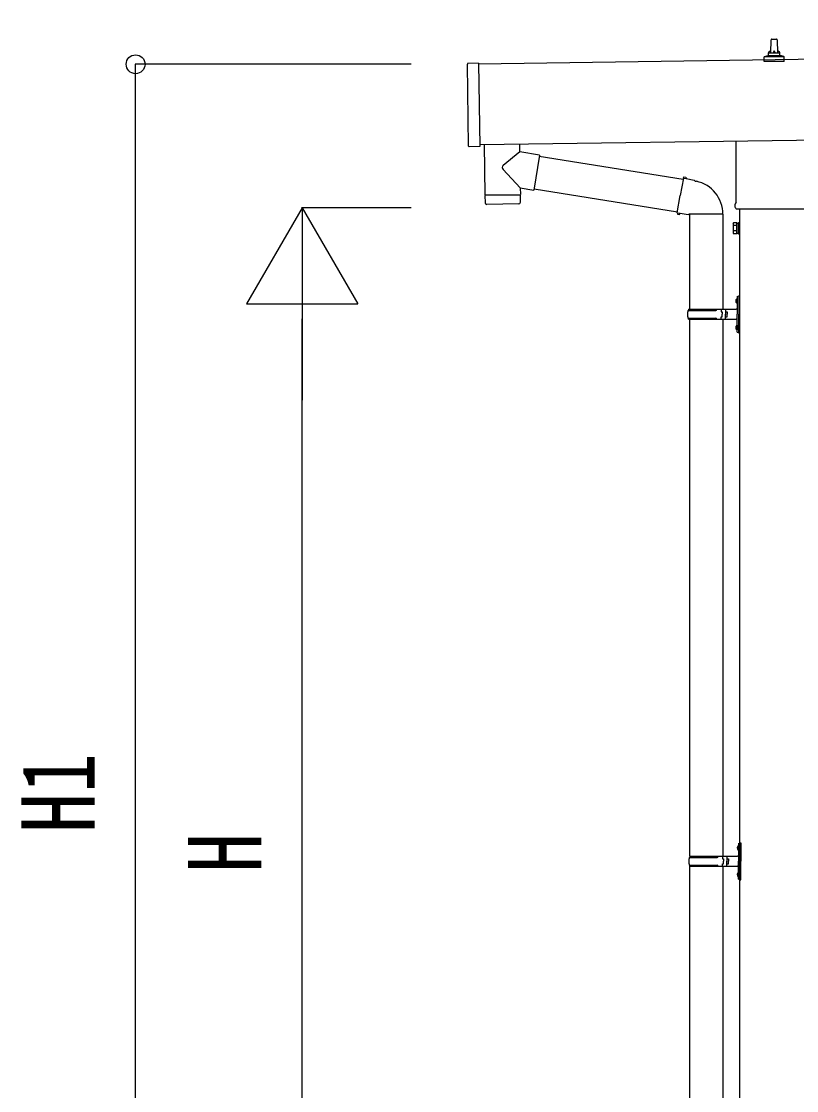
# Model space of a CAD drawing. Units: millimetres, scale not verified. Extents: x -16820 to 16820, y -11880 to 11880.
# Drawn here: x -6946 to -5550, y -691 to 1236 of the extents above; entities that cross this region are included whole.
import ezdxf
from ezdxf.enums import TextEntityAlignment as Align

# ---------------------------------------------------------------- set-up
doc = ezdxf.new("R2010")
doc.units = ezdxf.units.MM
doc.header["$LTSCALE"] = 50
for name, color, linetype in [('0-5_YKK_13', 4, 'Continuous'), ('0-6_YKK_A1', 4, 'Continuous'), ('0-7_YKK_D', 6, 'Continuous')]:
    doc.layers.add(name, color=color, linetype=linetype)
doc.styles.add('ＭＳ ゴシック', font='')
doc.styles.get('ＭＳ ゴシック').set_extended_font_data('MS Gothic')

msp = doc.modelspace()

# ---------------------------------------------------------------- linework, layer by layer
at = {"layer": '0-5_YKK_13'}
for p, q in [((-5596.52, 1179.26), (-5595.79, 1202.79)), ((-5594.79, 1203.76), (-5586.24, 1203.76)), ((-5585.24, 1202.79), (-5584.52, 1179.26)), ((-5600.52, 1175.05), (-5600.52, 1179.26)), ((-5599.52, 1179.26), (-5581.52, 1179.26)), ((-5580.52, 1175.05), (-5580.52, 1179.26)), ((-6140.71, 1010.96), (-6142.83, 1158.94)), ((-6122.85, 1160.23), (-6141.84, 1159.96)), ((-5608.77, 1163.76), (-5608.77, 1171.47)), ((-5572.27, 1163.76), (-5608.77, 1163.76)), ((-5608.39, 1172.26), (-5572.65, 1172.26)), ((-5608, 1172.45), (-5601.28, 1174.08)), ((-5600.9, 1174.26), (-5580.14, 1174.26)), ((-5573.03, 1172.45), (-5579.75, 1174.08)), ((-5572.27, 1163.76), (-5572.27, 1171.47)), ((-6048.57, 1000.55), (-6048.77, 1014.85)), ((-5658.82, 909.77), (-5658.82, 1020.42)), ((-6048.57, 1000.55), (-6078.34, 976.31)), ((-6013.07, 994.82), (-6048.57, 1000.55)), ((-6013.07, 994.82), (-6023.24, 931.93)), ((-6013.37, 992.99), (-5754.39, 951.76)), ((-6047.65, 935.88), (-6078.52, 968.98)), ((-5754.07, 953.57), (-5759.6, 922.21)), ((-5754.07, 953.57), (-5752.92, 955.56)), ((-5752.92, 955.56), (-5749.36, 954.93)), ((-5749.36, 954.93), (-5748.95, 952.58)), ((-5734.43, 949.76), (-5732.75, 948.13)), ((-5732.75, 948.13), (-5730.63, 947.68)), ((-6047.65, 935.88), (-6023.24, 931.93)), ((-6047.65, 935.88), (-6047.47, 923.86)), ((-6022.94, 933.76), (-5764.81, 892.66)), ((-6111.45, 921.95), (-6111.04, 908.9)), ((-6050.46, 906.82), (-6108, 906)), ((-6106.97, 923.01), (-6106.94, 922.01)), ((-6051.97, 923.8), (-6051.98, 922.8)), ((-5765.13, 890.84), (-5759.6, 922.21)), ((-5660.52, 901), (-5660.52, 906.5)), ((-5765.13, 890.84), (-5764.73, 888.59)), ((-5765.13, 890.84), (-5759.98, 890.03)), ((-5764.73, 888.59), (-5761.17, 887.96)), ((-5761.17, 887.96), (-5759.98, 890.03)), ((-5759.98, 890.03), (-5745.37, 887.71)), ((-5745.37, 887.71), (-5743.17, 888.7)), ((-5682.87, 888.3), (-5744.05, 888.3)), ((-5743.02, 888.3), (-5743.02, 716.99)), ((-5683.02, 888.3), (-5683.02, 716.99)), ((-5522.58, 897.5), (-5658.45, 897.5)), ((-5664.52, 871.5), (-5663.76, 872.81)), ((-5664.52, 871.5), (-5664.52, 854.5)), ((-5657.52, 867.91), (-5663.76, 867.91)), ((-5664.52, 854.5), (-5663.76, 853.19)), ((-5657.52, 858.09), (-5663.76, 858.09)), ((-5657.52, 853.19), (-5663.76, 853.19)), ((-5655.02, 853.8), (-5657.52, 853.8)), ((-5659.32, 734.14), (-5657.27, 733.14)), ((-5658.05, 736.14), (-5657.42, 736.14)), ((-5658.05, 736.14), (-5658.05, 727.84)), ((-5657.42, 736.14), (-5657.42, 727.84)), ((-5657.42, 736.14), (-5657.02, 735.74)), ((-5657.27, 733.14), (-5656.66, 731.99)), ((-5657.02, 739.99), (-5654.02, 741.49)), ((-5657.02, 739.99), (-5657.02, 707.99)), ((-5657.02, 735.74), (-5657.02, 728.24)), ((-5654.02, 741.49), (-5654.02, 707.99)), ((-5654.02, 741.49), (-5653.02, 741.49)), ((-5653.02, 741.49), (-5653.02, 707.99)), ((-5746.02, 714.99), (-5695.69, 714.99)), ((-5745.02, 716.99), (-5659.02, 716.99)), ((-5745.02, 716.99), (-5745.02, 714.99)), ((-5686.02, 716.99), (-5686.02, 712.49)), ((-5678.02, 716.99), (-5678.02, 707.99)), ((-5658.05, 727.84), (-5657.42, 727.84)), ((-5657.42, 727.84), (-5657.02, 728.24)), ((-5746.02, 700.99), (-5695.69, 700.99)), ((-5745.02, 698.99), (-5745.02, 700.99)), ((-5745.02, 698.99), (-5659.02, 698.99)), ((-5743.02, 698.99), (-5743.02, -268.5)), ((-5686.02, 712.49), (-5684.02, 712.49)), ((-5686.02, 698.99), (-5686.02, 703.49)), ((-5686.02, 703.49), (-5684.02, 703.49)), ((-5684.02, 712.49), (-5684.02, 707.99)), ((-5684.02, 703.49), (-5684.02, 707.99)), ((-5683.02, 698.99), (-5683.02, -268.5)), ((-5678.02, 712.49), (-5675.02, 712.49)), ((-5678.02, 698.99), (-5678.02, 707.99)), ((-5678.02, 703.49), (-5675.02, 703.49)), ((-5675.02, 712.49), (-5675.02, 707.99)), ((-5675.02, 703.49), (-5675.02, 707.99)), ((-5657.02, 675.99), (-5657.02, 707.99)), ((-5654.02, 674.49), (-5654.02, 707.99)), ((-5653.02, 674.49), (-5653.02, 707.99)), ((-5659.32, 686.14), (-5657.27, 685.14)), ((-5658.05, 688.14), (-5657.42, 688.14)), ((-5658.05, 688.14), (-5658.05, 679.84)), ((-5658.05, 679.84), (-5657.42, 679.84)), ((-5657.42, 688.14), (-5657.42, 679.84)), ((-5657.42, 688.14), (-5657.02, 687.74)), ((-5657.42, 679.84), (-5657.02, 680.24)), ((-5657.27, 685.14), (-5656.66, 683.99)), ((-5657.02, 687.74), (-5657.02, 680.24)), ((-5657.02, 675.99), (-5654.02, 674.49)), ((-5654.02, 674.49), (-5653.02, 674.49)), ((-5655.55, -249.35), (-5654.92, -249.35)), ((-5655.55, -249.35), (-5655.55, -257.65)), ((-5654.92, -249.35), (-5654.92, -257.65)), ((-5654.92, -249.35), (-5654.52, -249.75)), ((-5654.52, -245.5), (-5651.52, -244)), ((-5654.52, -245.5), (-5654.52, -277.5)), ((-5654.52, -249.75), (-5654.52, -257.25)), ((-5651.52, -244), (-5651.52, -277.5)), ((-5651.52, -244), (-5650.52, -244)), ((-5650.52, -244), (-5650.52, -277.5)), ((-5742.52, -268.5), (-5656.52, -268.5)), ((-5742.52, -268.5), (-5742.52, -270.5)), ((-5683.52, -268.5), (-5683.52, -273)), ((-5675.52, -268.5), (-5675.52, -277.5)), ((-5656.82, -251.35), (-5654.77, -252.35)), ((-5655.55, -257.65), (-5654.92, -257.65)), ((-5654.92, -257.65), (-5654.52, -257.25)), ((-5654.77, -252.35), (-5654.16, -253.5)), ((-5743.52, -270.5), (-5693.19, -270.5)), ((-5743.52, -284.5), (-5693.19, -284.5)), ((-5743.02, -286.49), (-5743.02, -1191)), ((-5742.52, -286.5), (-5742.52, -284.5)), ((-5742.52, -286.5), (-5656.52, -286.5)), ((-5683.52, -273), (-5681.52, -273)), ((-5683.52, -286.5), (-5683.52, -282)), ((-5683.52, -282), (-5681.52, -282)), ((-5683.02, -286.49), (-5683.02, -1191)), ((-5681.52, -273), (-5681.52, -277.5)), ((-5681.52, -282), (-5681.52, -277.5)), ((-5675.52, -273), (-5672.52, -273)), ((-5675.52, -286.5), (-5675.52, -277.5)), ((-5675.52, -282), (-5672.52, -282)), ((-5672.52, -273), (-5672.52, -277.5)), ((-5672.52, -282), (-5672.52, -277.5)), ((-5654.52, -309.5), (-5654.52, -277.5)), ((-5651.52, -311), (-5651.52, -277.5)), ((-5650.52, -311), (-5650.52, -277.5)), ((-5656.82, -299.35), (-5654.77, -300.35)), ((-5655.55, -297.35), (-5654.92, -297.35)), ((-5655.55, -297.35), (-5655.55, -305.65)), ((-5655.55, -305.65), (-5654.92, -305.65)), ((-5654.92, -297.35), (-5654.92, -305.65)), ((-5654.92, -297.35), (-5654.52, -297.75)), ((-5654.92, -305.65), (-5654.52, -305.25)), ((-5654.77, -300.35), (-5654.16, -301.5)), ((-5654.52, -297.75), (-5654.52, -305.25)), ((-5654.52, -309.5), (-5651.52, -311)), ((-5651.52, -311), (-5650.52, -311))]:
    msp.add_line(p, q, dxfattribs=at)
for points in [[(-6122.85, 1160.23), (-6120.7, 1010.24), (-6139.7, 1009.97)], [(-6112.77, 1013.94), (-6111.47, 922.95), (-6047.47, 923.86)], [(-5754.07, 953.57), (-5748.95, 952.58), (-5734.43, 949.76)], [(-6047.5, 909.81), (-6047.46, 922.86), (-6111.45, 921.95)], [(-5657.52, 853.19), (-5657.52, 872.81), (-5663.76, 872.81)], [(-5657.52, 853.8), (-5657.52, 872.2), (-5655.02, 872.2)], [(-5659.32, 729.84), (-5657.27, 730.84), (-5656.66, 731.99)], [(-5659.32, 681.84), (-5657.27, 682.84), (-5656.66, 683.99)], [(-5656.82, -255.65), (-5654.77, -254.65), (-5654.16, -253.5)], [(-5656.82, -303.65), (-5654.77, -302.65), (-5654.16, -301.5)]]:
    msp.add_lwpolyline(points, dxfattribs=at)
msp.add_lwpolyline([(-5655.02, 852.5), (-5655.02, 873.5), (-5653.02, 873.5), (-5653.02, 852.5)], close=True, dxfattribs=at)
for centre, radius, start, end in [((-5594.79, 1202.76), 1, 90, 178.60509), ((-5586.24, 1202.76), 1, 1.39491, 90), ((-5596.43, 1178.63), 4.13, 90, 171.17633), ((-5599.52, 1178.26), 1, 90, 180), ((-5587.18, 1179.26), 4.83, 133.60282, 180), ((-5593.85, 1179.26), 4.83, 0, 46.39718), ((-5584.6, 1178.63), 4.13, 8.82367, 90), ((-5581.52, 1178.26), 1, 0, 90), ((-6141.83, 1158.96), 1, 90.81845, 180.81845), ((-5607.77, 1171.47), 1, 103.62699, 180), ((-5601.52, 1175.05), 1, 283.62699, 0), ((-5579.52, 1175.05), 1, 180, 256.37301), ((-5573.27, 1171.47), 1, 0, 76.37301), ((-6139.71, 1010.97), 1, 180.81845, 270.81845), ((-6075.03, 972.57), 5, 131.47396, 225.79244), ((-5743.17, 888.7), 60.3, 359.62495, 78), ((-6108.04, 909), 3, 181.81845, 270.86677), ((-6050.5, 909.82), 3, 270.81845, 359.81845), ((-5656.52, 906.5), 4, 125.09963, 180), ((-5656.52, 901), 4, 180, 194.47751), ((-5656.52, 901), 4, 194.47751, 241.04498), ((-5660.17, 870.36), 4.34, 145.61575, 214.38425), ((-5648.28, 863), 16.24, 162.41205, 197.58795), ((-5660.17, 855.64), 4.34, 145.61575, 214.38425), ((-5653.72, 731.99), 6, 136.21765, 223.78235), ((-5697.27, 707.99), 49.25, 171.82876, 180.00002), ((-5695.69, 716.99), 2, 270, 359.99998), ((-5659.02, 718.99), 2, 270, 359.99998), ((-5697.27, 707.99), 49.25, 180.00002, 188.17127), ((-5695.69, 698.99), 2, 0.00005, 90.00004), ((-5659.02, 696.99), 2, 0.00005, 90.00004), ((-5653.72, 683.99), 6, 136.21765, 223.78235), ((-5651.22, -253.5), 6, 136.21765, 223.78235), ((-5693.19, -268.5), 2, 270, 359.99998), ((-5656.52, -266.5), 2, 270, 359.99998), ((-5694.77, -277.5), 49.25, 171.82876, 180.00002), ((-5694.77, -277.5), 49.25, 180.00002, 188.17127), ((-5693.19, -286.5), 2, 0.00005, 90.00004), ((-5656.52, -288.5), 2, 0.00005, 90.00004), ((-5651.22, -301.5), 6, 136.21765, 223.78235)]:
    msp.add_arc(centre, radius, start, end, dxfattribs=at)
at = {"layer": '0-6_YKK_A1'}
for p, q in [((-735.79, 1235.74), (-6122.83, 1158.82)), ((-6120.75, 1013.83), (-733.72, 1090.78)), ((-5653.02, 897.5), (-5653.02, -1900))]:
    msp.add_line(p, q, dxfattribs=at)
at = {"layer": '0-7_YKK_D'}
for p, q in [((-6244.25, 1158.5), (-6741.32, 1158.5)), ((-6740.32, -1400), (-6740.32, 1158.5)), ((-6440.32, 900), (-6540.32, 726.79)), ((-6244.25, 900), (-6441.32, 900)), ((-6440.32, 900), (-6340.32, 726.79)), ((-6440.32, 900), (-6440.32, 553.59)), ((-6540.32, 726.79), (-6340.32, 726.79)), ((-6440.32, -1200), (-6440.32, 700))]:
    msp.add_line(p, q, dxfattribs=at)
msp.add_circle((-6740.32, 1158.5), 17, dxfattribs=at)

# ---------------------------------------------------------------- texts
at = {"layer": '0-7_YKK_D', "style": 'ＭＳ ゴシック', "width": 0.8}
for s, p in [('H1', (-6774.32, -226.35)), ('H', (-6474.32, -298))]:
    msp.add_text(s, height=132, rotation=90, dxfattribs=at).set_placement(p, align=Align.BOTTOM_LEFT)

doc.saveas('drawing.dxf')
